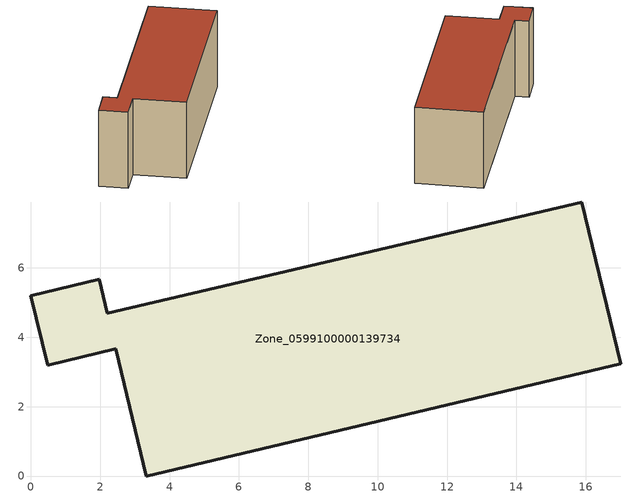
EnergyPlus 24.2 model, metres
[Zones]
Zone_0599100000139734
 floor ground (C_G): 15.89,7.9 17.01,3.24 3.33,0 2.45,3.67 0.48,3.2 0,5.2 1.97,5.67 2.21,4.69 z0
 wall outside (C_F): 1.97,5.67 0,5.2 0.48,3.2 2.45,3.67 3.33,0 17.01,3.24 15.89,7.9 2.21,4.69 1.97,5.67 z0:5.84
 roof outside (C_R): 15.89,7.9 2.21,4.69 1.97,5.67 0,5.2 0.48,3.2 2.45,3.67 3.33,0 17.01,3.24 z5.84
[BUILDING]
Pand.0599100000139734: North Axis=0; Terrain=City; Loads Convergence Tolerance Value=0.04; Temperature Convergence Tolerance Value=0.4; Solar Distribution=FullExterior; Maximum Number of Warmup Days=25; Minimum Number of Warmup Days=1
[Site:Location]
Rotterdam.The.Hague.AP_ZH_NLD Design_Conditions: Latitude=51.96; Longitude=4.45; Time Zone=1; Elevation=-4.5
[SITE:GROUNDTEMPERATURE:BUILDINGSURFACE]
18, 18, 18, 18, 18, 18, 18, 18, 18, 18, 18, 18
[MATERIAL] Thermal Absorptance=0.9; Solar Absorptance=0.7; Visible Absorptance=0.7
Name | Roughness | Thickness | Conductivity | Density | Specific Heat
G.TI.1975-1991 | MediumSmooth | 0.15 | 0.288461 | 540 | 1210
F.TI.1975-1991 | Rough | 0.3 | 0.230769 | 1920 | 840
R.TI.1975-1991 | MediumRough | 0.2 | 0.153846 | 1500 | 1000
[CONSTRUCTION]
C_G: G.TI.1975-1991
C_F: F.TI.1975-1991
C_R: R.TI.1975-1991
[ZONE]
Zone_0599100000139734: Type=1; Multiplier=1; Ceiling Height=Autocalculate; Volume=Autocalculate; Floor Area=autocalculate; Part of Total Floor Area=Yes
[ZONEINFILTRATION:DESIGNFLOWRATE]
Infil_Zone_0599100000139734: Zone or ZoneList or Space or SpaceList=Zone_0599100000139734; Schedule=AlwaysOn; Design Flow Rate Calculation Method=Flow/Area; Flow Rate per Floor Area=0.003; Constant Term Coefficient=1; Temperature Term Coefficient=0; Velocity Term Coefficient=0; Velocity Squared Term Coefficient=0
[HVACTEMPLATE:ZONE:IDEALLOADSAIRSYSTEM]
Zone_0599100000139734: Maximum Heating Supply Air Temperature=50; Minimum Cooling Supply Air Temperature=13; Maximum Heating Supply Air Humidity Ratio=0.0156; Minimum Cooling Supply Air Humidity Ratio=0.0077; Heating Limit=NoLimit; Cooling Limit=NoLimit; Dehumidification Control Type=ConstantSensibleHeatRatio; Cooling Sensible Heat Ratio=0.7; Dehumidification Setpoint=60; Humidification Control Type=None; Humidification Setpoint=30; Outdoor Air Method=None; Outdoor Air Flow Rate per Person=0.00944; Outdoor Air Flow Rate per Zone Floor Area=0; Outdoor Air Flow Rate per Zone=0; Demand Controlled Ventilation Type=None; Outdoor Air Economizer Type=NoEconomizer; Heat Recovery Type=None; Sensible Heat Recovery Effectiveness=0.7; Latent Heat Recovery Effectiveness=0.65
[ZONECONTROL:THERMOSTAT]
ThermostatControl_Zone_0599100000139734: Zone or ZoneList=Zone_0599100000139734; Control Type Schedule=DualSetpointControlType; Control 1=Thermostat_Zone_0599100000139734; Temperature Difference Between Cutout And Setpoint=0
[THERMOSTATSETPOINT:DUALSETPOINT]
Thermostat_Zone_0599100000139734: Heating Setpoint Temperature Schedule=HeatingSetpoint_Zone_0599100000139734; Cooling Setpoint Temperature Schedule=CoolingSetpoint_Zone_0599100000139734
[SCHEDULE:COMPACT]
HeatingSetpoint_Zone_0599100000139734: Through: 12/31, For: AllDays, Until: 24:00, 21
CoolingSetpoint_Zone_0599100000139734: Through: 12/31, For: AllDays, Until: 24:00, 24
DualSetpointControlType: Through: 12/31, For: AllDays, Until: 24:00, 4
AlwaysOn: Through: 12/31, For: AllDays, Until: 24:00, 1
